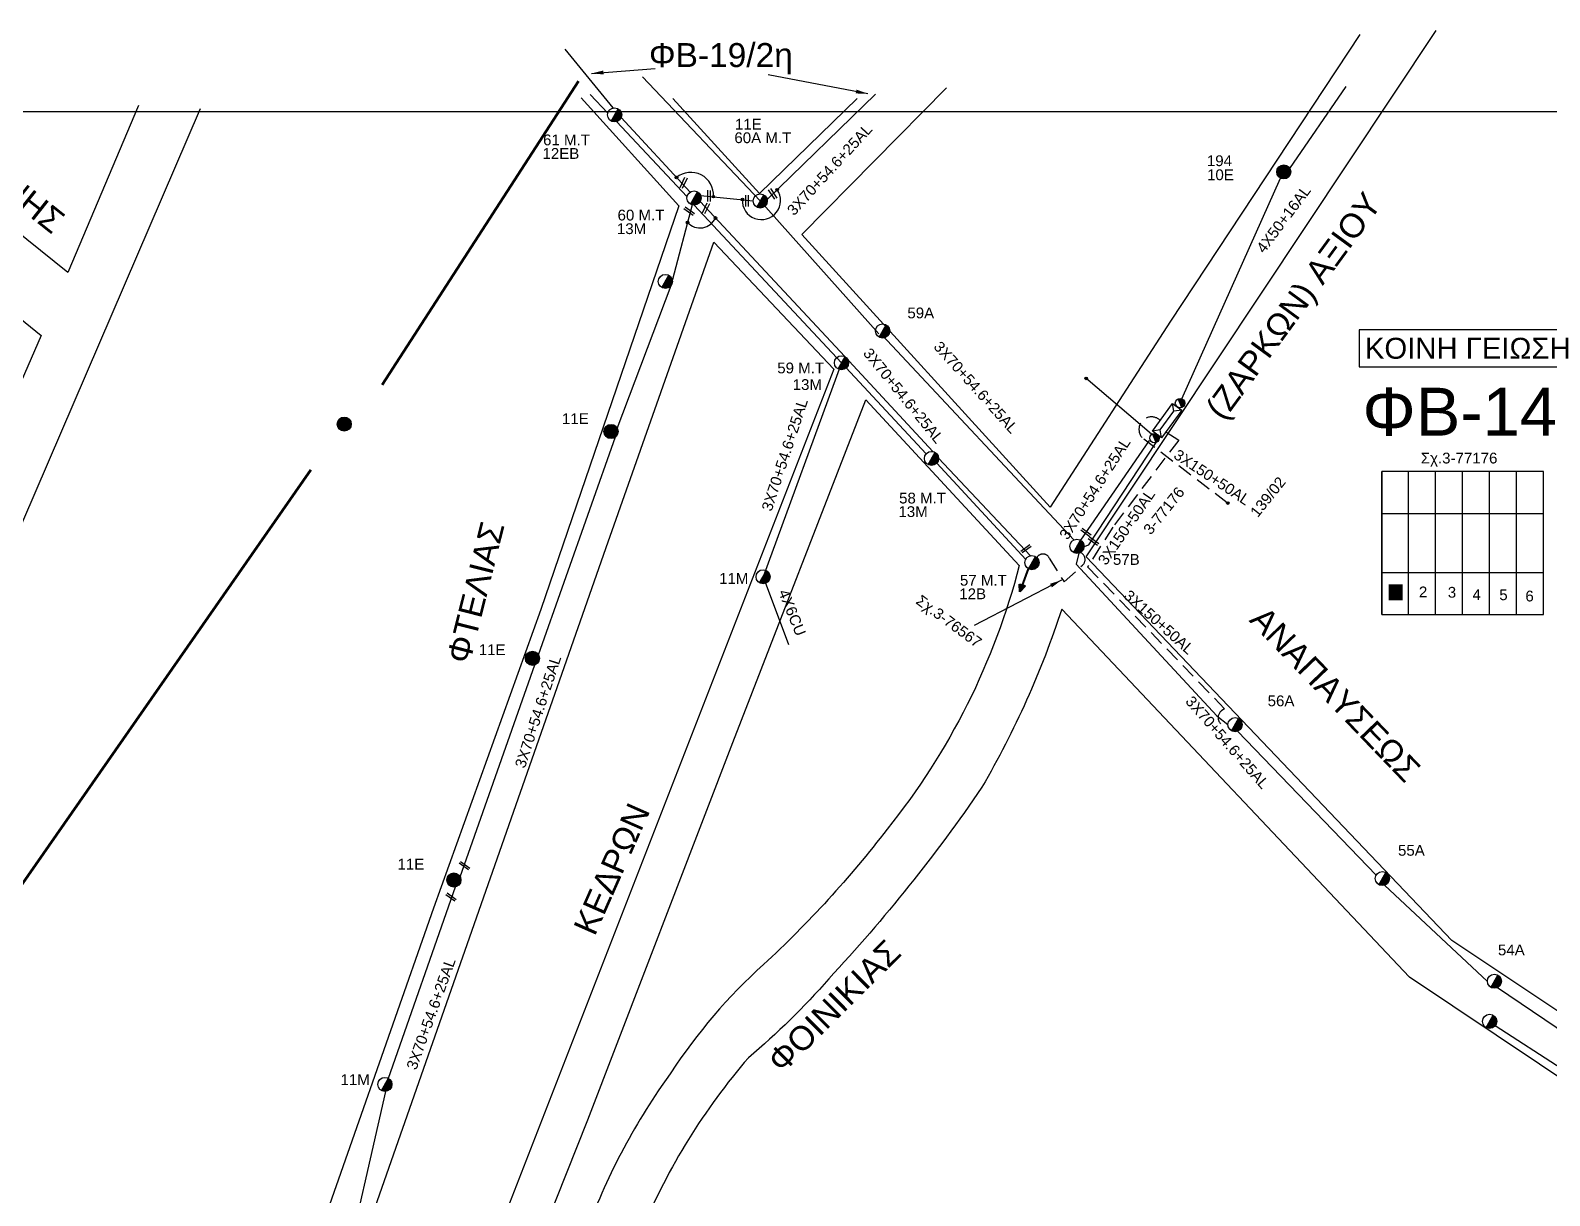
# Model space of a CAD drawing. Header units: millimetres. Extents: x 8994 to 10771, y 1891 to 2926.
# Drawn here: x 9452.9 to 9706.7, y 2731.5 to 2926.1 of the extents above; entities that cross this region are included whole.
import ezdxf
from ezdxf.enums import TextEntityAlignment as Align

# ---------------------------------------------------------------- set-up
doc = ezdxf.new("R2010")
doc.units = ezdxf.units.MM
doc.linetypes.add('DASHED', pattern=[19.05, 12.7, -6.35])
for name, color, linetype in [('Ασφαλειοκιβώτια Χ.Τ 6 αναχωρήσεων', 7, 'Continuous'), ('Γέφυρες Εναερίου Δικτύου', 7, 'Continuous'), ('Γυμνά εναέρια ΧΤ και ΦΟΠ (3Φ)   4x50+16AL', 7, 'Continuous'), ('Επίτονοι', 7, 'Continuous'), ('Επιγραφές - Σχήματα', 7, 'Continuous'), ('Καλώδια ΧΤ   3x150+50AL', 7, 'DASHED'), ('Καλώδια ΧΤ   3x150AL+50XLPE', 7, 'DASHED'), ('Καλώδια ΧΤ   4x6CU', 7, 'DASHED'), ('Μηχανική τομή', 7, 'Continuous'), ('Στύλος Ξύλινος', 7, 'Continuous'), ('Στύλος Ξύλινος @ 1', 7, 'Continuous'), ('Στύλος ΦΜ', 7, 'Continuous'), ('Στύλος ΦΜ @ 1', 7, 'Continuous'), ('Συνδέσεις', 7, 'Continuous'), ('Συνεστραμμένα ΧΤ   3x70+54.6+25AL', 7, 'SYN_LINE'), ('Υποσταθμός εναέριος 2 στύλων', 7, 'Continuous'), ('Υποσταθμός πόλεως', 7, 'Continuous'), ('Υπόβαθρο ΔΕΗ', 7, 'Continuous')]:
    doc.layers.add(name, color=color, linetype=linetype)
doc.styles.get("Standard").update_dxf_attribs({"font": 'arial.ttf'})
doc.linetypes.add('SYN_LINE', pattern='A,0.5,-0.0001,["/\\/\\/\\/",Standard,S=0.1,R=0,X=0,Y=-0.05],-0.25', length=0.7501)
doc.dimstyles.new('ISO-25', dxfattribs={"dimtxt": 2.5, "dimasz": 2.5, "dimexe": 1.25, "dimexo": 0.625, "dimtad": 1, "dimtxsty": 'Standard', "dimcen": 2.5, "dimadec": 0, "dimazin": 0, "dimtfac": 1, "dimtmove": 0, "dimatfit": 3, "dimfxl": 0, "dimarcsym": 0})

# ---------------------------------------------------------------- blocks, each defined once
blk = doc.blocks.new('ΥΠΑΡΧΩΝ ΤΣΙΜΕΝΤΕΝΙΟΣ ΣΤΥΛΟΣ')
at = {"layer": 'Στύλος ΦΜ'}
blk.add_hatch(color=7, dxfattribs=at).paths.add_polyline_path([(-1.29, -2.28, 0.574793), (2.62, 0, 0.268822), (1.3, 2.27)])
at = {"layer": 'Στύλος ΦΜ', "color": 7}
blk.add_line((-1.29, -2.28), (1.3, 2.27), dxfattribs=at)
blk.add_circle((0, 0), 2.62, dxfattribs=at)
at = {"layer": 'Στύλος ΦΜ', "flags": 4}
for tag, p in [('ΑΡΙΘΜΟΣ', (-4.68, 8.05)), ('ΤΥΠΟΣ', (-4.91, 3.03))]:
    blk.add_attdef(tag, p, '', height=4, dxfattribs=at)
blk = doc.blocks.new('ΥΠΑΡΧΩΝ ΞΥΛΙΝΟΣ ΣΤΥΛΟΣ')
at = {"layer": 'Στύλος Ξύλινος'}
h = blk.add_hatch(color=256, dxfattribs=at)
h.paths.add_polyline_path([(-2.62, 0, 0.270008), (-1.29, -2.28), (1.3, 2.27, 0.576266)])
h.paths.add_polyline_path([(-1.29, -2.28, 0.574793), (2.62, 0, 0.268822), (1.3, 2.27)])
blk.add_line((-1.29, -2.28), (1.3, 2.27), dxfattribs=at)
blk.add_circle((0, 0), 2.62, dxfattribs=at)
at = {"layer": 'Στύλος Ξύλινος', "flags": 4}
for tag, p in [('ΑΡΙΘΜΟΣ', (-4.91, 8.6)), ('ΤΥΠΟΣ', (-4.85, 3.39))]:
    blk.add_attdef(tag, p, '', height=4, dxfattribs=at)
blk = doc.blocks.new('ΥΠΟΣΤΑΘΜΟΣ ΕΝΑΕΡΙΟΣ ΕΠΙ 2 ΣΤΥΛΩΝ')
at = {"layer": 'Υποσταθμός εναέριος 2 στύλων', "linetype": 'Continuous'}
for points in [[(-11.97, -2.11, 0.574793), (-8.45, -0.07, 0.268822), (-9.64, 1.98)], [(9.68, -2.15, 0.574793), (13.19, -0.1, 0.268822), (12.01, 1.95)]]:
    blk.add_hatch(color=256, dxfattribs=at).paths.add_polyline_path(points)
for p, q in [((-11.97, -2.11), (-9.64, 1.98)), ((9.68, -2.15), (12.01, 1.95))]:
    blk.add_line(p, q, dxfattribs=at)
for centre in [(-10.81, -0.07), (10.84, -0.1)]:
    blk.add_circle(centre, 2.36, dxfattribs=at)
at = {"layer": 'Υποσταθμός πόλεως', "linetype": 'Continuous', "ltscale": 40}
blk.add_lwpolyline([(-8.57, 2.82), (8.57, 2.82), (8.57, -2.82), (-8.57, -2.82)], close=True, dxfattribs=at)
for points in [[(-5.75, 0), (-8.57, 2.82)], [(-8.57, -2.82), (-5.75, 0)], [(-5.75, 0), (5.75, 0)], [(5.75, 0), (8.57, 2.82)], [(8.57, -2.82), (5.75, 0)]]:
    blk.add_lwpolyline(points, dxfattribs=at)
at = {"layer": 'Υποσταθμός εναέριος 2 στύλων', "ltscale": 40, "flags": 1}
for tag, p in [('ΜΕΤΑΣΧΗΜΑΤΙΣΜΟΣ', (14.09, 2.51)), ('ΙΣΧΥΣ', (14.07, -0.28)), ('ΑΡΙΘΜΟΣ', (14.19, -3))]:
    blk.add_attdef(tag, p, '', height=1.8, dxfattribs=at)
blk = doc.blocks.new('ΕΠΙΤΟΝΟΣ')
at = {"layer": 'Επίτονοι', "lineweight": 40, "ltscale": 40}
blk.add_hatch(color=256, dxfattribs=at).paths.add_polyline_path([(-1.13, 6.47), (0, 9.1), (1.13, 6.47)])
for p, q in [((-1.13, 6.47), (0, 9.1)), ((1.13, 6.47), (-1.13, 6.47)), ((-1.13, 6.47), (0, 6.47)), ((0, 9.1), (1.13, 6.47)), ((0, 6.47), (0, 0))]:
    blk.add_line(p, q, dxfattribs=at)
blk = doc.blocks.new('ΑΣΦΑΛΕΙΟΚΙΒΩΤΙΟ ΥΠΟΣΤΑΘΜΟΥ 6 ΑΝΑΧΩΡΗΣΕΩΝ')
at = {"layer": 'Ασφαλειοκιβώτια Χ.Τ 6 αναχωρήσεων', "ltscale": 40}
for p, q in [((-23.91, 27), (23.91, 27)), ((-9.83, 27), (-9.83, -27)), ((9.83, 27), (9.83, -27)), ((-23.91, 18), (23.91, 18)), ((-23.91, 9), (23.91, 9)), ((-23.91, 0), (23.91, 0)), ((-23.91, -9), (23.91, -9)), ((-23.91, -18), (23.91, -18))]:
    blk.add_line(p, q, dxfattribs=at)
at = {"layer": 'Ασφαλειοκιβώτια Χ.Τ 6 αναχωρήσεων'}
blk.add_lwpolyline([(-23.91, -27), (23.91, -27), (23.91, 27), (-23.91, 27)], close=True, dxfattribs=at)
for s, p in [('1', (-18.27, 23.75)), ('2', (-18.13, 14.58)), ('3', (-18.25, 4.93)), ('4', (-19.02, -3.33)), ('5', (-19.08, -12.27)), ('6', (-19.5, -20.99))]:
    blk.add_text(s, height=3.6, rotation=270, dxfattribs=at).set_placement(p)
at = {"layer": 'Ασφαλειοκιβώτια Χ.Τ 6 αναχωρήσεων', "ltscale": 40}
for tag, height, p in [('ΟΝΟΜΑ', 5, (-0.27, 31.68)), ('ΚΕΙΜΕΝΟ 1', 2, (16.95, 22.41)), ('ΚΕΙΜΕΝΟ 2', 2, (16.95, 13.71)), ('ΚΕΙΜΕΝΟ 3', 2, (16.95, 4.31)), ('ΚΕΙΜΕΝΟ 4', 2, (16.95, -4.67)), ('ΚΕΙΜΕΝΟ 5', 2, (16.95, -13.51)), ('ΚΕΙΜΕΝΟ 6', 2, (16.95, -22.43)), ('ΣΧ', 2, (-0.21, -29.21))]:
    blk.add_attdef(tag, text='', height=height, dxfattribs=at).set_placement(p, align=Align.MIDDLE_CENTER)
blk = doc.blocks.new('ΜΗΧΑΝΙΚΗ ΤΟΜΗ')
at = {"layer": 'Μηχανική τομή', "ltscale": 40}
for p, q in [((-1.89, 0.78), (1.89, 0.78)), ((1.89, 0), (-1.89, 0))]:
    blk.add_line(p, q, dxfattribs=at)
blk = doc.blocks.new('_ΣΥΝΔΕΣΗ')
at = {"layer": 'Συνδέσεις', "linetype": 'SYN_LINE', "ltscale": 40}
blk.add_hatch(color=256, dxfattribs=at).paths.add_polyline_path([(0.5, -0.01, 1), (-0.5, -0.01, 1)])
at = {"layer": 'Συνδέσεις'}
blk.add_circle((0, -0.01), 0.5, dxfattribs=at)

msp = doc.modelspace()

# ---------------------------------------------------------------- hatches: boundary and pattern name
at = {"layer": 'Ασφαλειοκιβώτια Χ.Τ 6 αναχωρήσεων', "ltscale": 20}
for color in [85, 1, 30, 27, 151]:
    msp.add_hatch(color=color, dxfattribs=at).paths.add_polyline_path([(9679.79, 2830.89), (9682.09, 2830.89), (9682.09, 2833.61), (9679.79, 2833.61)])

# ---------------------------------------------------------------- linework, layer by layer
at = {"color": 133, "lineweight": 60, "ltscale": 0.2}
for points in [[(9544.45, 2917.64), (9511.66, 2866.91)], [(9499.75, 2852.71), (9445.18, 2774.49)]]:
    msp.add_lwpolyline(points, dxfattribs=at)
at = {"layer": 'Γέφυρες Εναερίου Δικτύου', "ltscale": 0.1}
for centre, radius, start, end in [((9563.22, 2898.61), 3.78, 355.8324, 129.3976), ((9575.01, 2897.69), 3.19, 177.2512, 34.427), ((9564.76, 2895.94), 2.83, 222.9278, 335.5337)]:
    msp.add_arc(centre, radius, start, end, dxfattribs=at)
at = {"layer": 'Γυμνά εναέρια ΧΤ και ΦΟΠ (3Φ)   4x50+16AL', "color": 85, "ltscale": 20}
for points in [[(9663.28, 2903.06), (9672.69, 2916.71)], [(9645.2, 2864.59), (9661.68, 2901.44)]]:
    msp.add_lwpolyline(points, dxfattribs=at)
at = {"layer": 'Επιγραφές - Σχήματα'}
msp.add_lwpolyline([(9027.85, 2912.57), (10531.63, 2912.57), (10531.63, 1912.6), (9027.85, 1912.6)], close=True, dxfattribs=at)
at = {"layer": 'Επιγραφές - Σχήματα', "color": 190}
msp.add_lwpolyline([(9674.85, 2869.93), (9710.36, 2869.93), (9710.36, 2876.1), (9674.85, 2876.1)], close=True, dxfattribs=at)
at = {"layer": 'Καλώδια ΧΤ   3x150+50AL', "color": 151, "ltscale": 0.2}
msp.add_lwpolyline([(9652.81, 2847.19), (9638.89, 2857.81, -1.064574), (9641.62, 2860.96, -1137.009398)], format="xyb", dxfattribs=at)
at = {"layer": 'Καλώδια ΧΤ   3x150+50AL', "color": 27, "ltscale": 0.2}
msp.add_lwpolyline([(9642.55, 2859.04), (9644.7, 2857.69), (9633.7, 2843.16), (9629.5, 2836.5), (9652.36, 2812.81), (9651.92, 2812.52, 0.808849), (9652.95, 2809.92, 1.254697)], format="xyb", dxfattribs=at)
at = {"layer": 'Καλώδια ΧΤ   3x150AL+50XLPE', "color": 7, "linetype": 'DASHED', "ltscale": 0.2}
msp.add_lwpolyline([(9623.07, 2837.98), (9625.56, 2833.99), (9628.66, 2836.8)], dxfattribs=at)
for centre, radius, start, end in [((9622.03, 2837.5), 1.15, 24.6988, 158.7718), ((9627.82, 2837.73), 1.25, 312.2102, 96.8115)]:
    msp.add_arc(centre, radius, start, end, dxfattribs=at)
at = {"layer": 'Καλώδια ΧΤ   4x6CU', "color": 1, "linetype": 'SYN_LINE', "ltscale": 10}
msp.add_line((9575.29, 2834.84), (9579.55, 2823.54), dxfattribs=at)
at = {"layer": 'Συνεστραμμένα ΧΤ   3x70+54.6+25AL', "color": 7, "linetype": 'SYN_LINE', "ltscale": 20}
for p, q in [((9574.81, 2897.61), (9555.15, 2918.35)), ((9594.6, 2875.43), (9574.81, 2897.61))]:
    msp.add_line(p, q, dxfattribs=at)
at = {"layer": 'Συνεστραμμένα ΧΤ   3x70+54.6+25AL', "color": 1, "ltscale": 20}
for p, q in [((9559.94, 2883.52), (9563.76, 2898.1)), ((9588.39, 2870.59), (9575.29, 2834.83))]:
    msp.add_line(p, q, dxfattribs=at)
at = {"layer": 'Συνεστραμμένα ΧΤ   3x70+54.6+25AL', "color": 85, "ltscale": 20}
for points in [[(9550.25, 2913.14), (9542.22, 2922.95)], [(9575.96, 2897.85), (9594.05, 2915.46)], [(9563.09, 2899.07), (9551.58, 2911.53)]]:
    msp.add_lwpolyline(points, dxfattribs=at)
at = {"layer": 'Συνεστραμμένα ΧΤ   3x70+54.6+25AL', "ltscale": 20}
for points in [[(9549.36, 2912.3), (9546.41, 2915.41)], [(9628.04, 2838.81), (9627.6, 2836.95), (9651.07, 2811.64), (9652.93, 2810.15)], [(9654.55, 2809.06), (9677.68, 2785.02)], [(9679.07, 2783.33), (9696.26, 2767.24)], [(9697.92, 2766.23), (9721.5, 2750.31)]]:
    msp.add_lwpolyline(points, dxfattribs=at)
at = {"layer": 'Συνεστραμμένα ΧΤ   3x70+54.6+25AL', "linetype": 'Continuous', "ltscale": 20}
for points in [[(9550.82, 2910.86), (9562.6, 2898.31)], [(9588.39, 2870.58), (9563.81, 2896.92)], [(9602.51, 2855.36), (9588.39, 2870.58)], [(9619.15, 2837.74), (9604.29, 2853.81)]]:
    msp.add_lwpolyline(points, dxfattribs=at)
at = {"layer": 'Συνεστραμμένα ΧΤ   3x70+54.6+25AL', "color": 85, "ltscale": 10}
msp.add_lwpolyline([(9564.85, 2898.55), (9573.63, 2897.66)], dxfattribs=at)
at = {"layer": 'Συνεστραμμένα ΧΤ   3x70+54.6+25AL', "color": 1, "ltscale": 20}
for points in [[(9564.78, 2897.5), (9588.97, 2871.61)], [(9550.95, 2859.63), (9559.94, 2883.52)], [(9588.97, 2871.61), (9603.62, 2855.77)], [(9537.81, 2821.79), (9550.66, 2858.22)], [(9628.89, 2839.92), (9629.69, 2840.18), (9640.94, 2857.27)], [(9604.6, 2854.68), (9619.93, 2838.35)], [(9524.71, 2784.72), (9537.2, 2820.14)], [(9512.71, 2751.09), (9523.92, 2783.05)], [(9504.9, 2716.39), (9512.31, 2748.91)]]:
    msp.add_lwpolyline(points, dxfattribs=at)
at = {"layer": 'Συνεστραμμένα ΧΤ   3x70+54.6+25AL', "color": 7, "linetype": 'SYN_LINE', "ltscale": 20}
msp.add_lwpolyline([(9627.19, 2840.99), (9595.16, 2875.22)], dxfattribs=at)
at = {"layer": 'Συνεστραμμένα ΧΤ   3x70+54.6+25AL', "color": 30, "ltscale": 15}
msp.add_lwpolyline([(9640.18, 2858.64), (9629.17, 2868.04)], dxfattribs=at)
at = {"layer": 'Συνεστραμμένα ΧΤ   3x70+54.6+25AL', "color": 30, "ltscale": 20}
msp.add_lwpolyline([(9639.75, 2857.6), (9628.3, 2840.96)], dxfattribs=at)
at = {"layer": 'Συνεστραμμένα ΧΤ   3x70+54.6+25AL', "color": 27, "ltscale": 20}
msp.add_lwpolyline([(9697.58, 2759.89), (9719.93, 2745.42)], dxfattribs=at)
at = {"layer": 'Υπόβαθρο ΔΕΗ'}
for points in [[(9847.47, 2913.72), (9751.44, 2733.37), (9690.33, 2774.11), (9629.26, 2838.18), (9687.69, 2926.1)], [(9674.98, 2925.39), (9643.36, 2877.53), (9623.25, 2846.49), (9581.78, 2891.99), (9605.95, 2916.5)], [(9471, 2913.56), (9459.18, 2885.67), (9431.48, 2907.92), (9437.47, 2914.43)], [(9449.62, 2839.28), (9481.33, 2913.04)], [(9591.01, 2914.74), (9574.69, 2898.87), (9560.2, 2914.74)]]:
    msp.add_lwpolyline(points, dxfattribs=at)
for points in [[(9544.89, 2914.82), (9561.21, 2896.78), (9538.2, 2829.36), (9520.23, 2779.51), (9498.69, 2718.03), (9481.67, 2669.22), (9512.57, 2656.73), (9530.38, 2704.81), (9546.01, 2744.15), (9570.23, 2807.16), (9592.46, 2864.39), (9618.07, 2836.72, -0.106781), (9596.02, 2792.72, -0.043262), (9575.36, 2770.09, 0.064164), (9559.9, 2752.02, 0.06773), (9545.93, 2725.9, 0.110558), (9540.8, 2704.63, 0.047889), (9542.62, 2692.46, -0.126006), (9538.37, 2668.96, -0.02637), (9523.35, 2641.24), (9506.16, 2608.46), (9447.63, 2652.44)], [(9662.05, 2624.7), (9699.27, 2660.67), (9721.62, 2706.76), (9734.07, 2733.95), (9683.25, 2767.97), (9625.17, 2829.46, -0.052731), (9611.85, 2799.7, -0.037591), (9586.26, 2767.7, -0.036663), (9572.85, 2754.52, 0.079037), (9555.06, 2725.79, 0.150645), (9551.82, 2693.41), (9607.8, 2662.02, -0.051957), (9662.05, 2624.7, 0.436179)]]:
    msp.add_lwpolyline(points, format="xyb", dxfattribs=at)
for points in [[(9424.45, 2899.68), (9454.74, 2875.17), (9441.55, 2844.9), (9403.97, 2875.34)], [(9567.07, 2890.71), (9587.11, 2869.5), (9524.75, 2709.18), (9508.4, 2666.32), (9490.88, 2673.44), (9549.4, 2840.66)]]:
    msp.add_lwpolyline(points, close=True, dxfattribs=at)

# ---------------------------------------------------------------- block references
at = {"layer": 'Ασφαλειοκιβώτια Χ.Τ 6 αναχωρήσεων', "xscale": 0.5, "yscale": 0.5, "zscale": 0.5, "rotation": 90}
msp.add_blockref('ΑΣΦΑΛΕΙΟΚΙΒΩΤΙΟ ΥΠΟΣΤΑΘΜΟΥ 6 ΑΝΑΧΩΡΗΣΕΩΝ', (9692.11, 2840.48), dxfattribs=at)
at = {"layer": 'Επίτονοι', "xscale": 0.4499999999999472, "yscale": 0.4499999999999472, "zscale": 0.4499999999999472, "rotation": 159.6866871602551}
msp.add_blockref('ΕΠΙΤΟΝΟΣ', (9619.62, 2836.18), dxfattribs=at)
at = {"layer": 'Μηχανική τομή'}
for p, xscale, yscale, zscale, rotation in [((9562.2, 2900.55), 0.5000000000000686, 0.5000000000000686, 0.5000000000000686, 64.79510568417017), ((9566.45, 2898.44), 0.5000000000000289, 0.5000000000000289, 0.5000000000000289, 89.01915464698592), ((9572.8, 2897.61), 0.5000000000000289, 0.5000000000000289, 0.5000000000000289, 89.01915464698592), ((9577.06, 2898.89), 0.5000000000000873, 0.5000000000000873, 0.5000000000000873, 123.6070797166458), ((9562.84, 2895.75), 0.5000000000000048, 0.5000000000000048, 0.5000000000000048, 324.1739248048186), ((9565.92, 2896.3), 0.5000000000000686, 0.5000000000000686, 0.5000000000000686, 64.79510568417017), ((9629.1, 2842.07), 0.5000000000000048, 0.5000000000000048, 0.5000000000000048, 324.1739248048186), ((9619.32, 2839.38), 0.5000000000000028, 0.5000000000000028, 0.5000000000000028, 35.39305399265657), ((9630.37, 2840.64), 0.5000000000000048, 0.5000000000000048, 0.5000000000000048, 324.1739248048186), ((9525.32, 2786.44), 0.5000000000000048, 0.5000000000000048, 0.5000000000000048, 324.1739248048186), ((9523.05, 2781.2), 0.5000000000000048, 0.5000000000000048, 0.5000000000000048, 324.1739248048186)]:
    msp.add_blockref('ΜΗΧΑΝΙΚΗ ΤΟΜΗ', p, dxfattribs=dict(at, xscale=xscale, yscale=yscale, zscale=zscale, rotation=rotation))
at = {"layer": 'Στύλος Ξύλινος @ 1', "ltscale": 40}
ref = msp.add_blockref('ΥΠΑΡΧΩΝ ΞΥΛΙΝΟΣ ΣΤΥΛΟΣ', (9662.26, 2902.47), dxfattribs=dict(at, xscale=0.4499999999998181, yscale=0.4499999999998181, zscale=0.4499999999998181))
ref.add_attrib('ΤΥΠΟΣ', '10E', (9649.44, 2901.08), dxfattribs={"layer": 'Στύλος Ξύλινος', "height": 1.8, "flags": 4})
ref.add_attrib('ΑΡΙΘΜΟΣ', '194', (9649.41, 2903.43), dxfattribs={"layer": 'Στύλος Ξύλινος', "height": 1.8, "flags": 4})
ref = msp.add_blockref('ΥΠΑΡΧΩΝ ΞΥΛΙΝΟΣ ΣΤΥΛΟΣ', (9549.9, 2859.11), dxfattribs=dict(at, xscale=0.4499999999998181, yscale=0.4499999999998181, zscale=0.4499999999998181))
ref.add_attrib('ΤΥΠΟΣ', '11E', (9541.71, 2860.36), dxfattribs={"layer": 'Στύλος Ξύλινος', "height": 1.8, "flags": 4})
at = {"layer": 'Στύλος Ξύλινος @ 1', "color": 133, "lineweight": 60, "ltscale": 40, "xscale": 0.4499999999998181, "yscale": 0.4499999999998181, "zscale": 0.4499999999998181}
msp.add_blockref('ΥΠΑΡΧΩΝ ΞΥΛΙΝΟΣ ΣΤΥΛΟΣ', (9505.34, 2860.34), dxfattribs=at)
at = {"layer": 'Στύλος Ξύλινος @ 1', "ltscale": 40}
ref = msp.add_blockref('ΥΠΑΡΧΩΝ ΞΥΛΙΝΟΣ ΣΤΥΛΟΣ', (9536.77, 2821.23), dxfattribs=dict(at, xscale=0.4499999999998181, yscale=0.4499999999998181, zscale=0.4499999999998181))
ref.add_attrib('ΤΥΠΟΣ', '11E', (9527.81, 2821.76), dxfattribs={"layer": 'Στύλος Ξύλινος', "height": 1.8, "flags": 4})
ref = msp.add_blockref('ΥΠΑΡΧΩΝ ΞΥΛΙΝΟΣ ΣΤΥΛΟΣ', (9523.65, 2784.2), dxfattribs=dict(at, xscale=0.4499999999998181, yscale=0.4499999999998181, zscale=0.4499999999998181))
ref.add_attrib('ΤΥΠΟΣ', '11E', (9514.23, 2785.96), dxfattribs={"layer": 'Στύλος Ξύλινος', "height": 1.8, "flags": 4})
at = {"layer": 'Στύλος ΦΜ @ 1', "ltscale": 40}
ref = msp.add_blockref('ΥΠΑΡΧΩΝ ΤΣΙΜΕΝΤΕΝΙΟΣ ΣΤΥΛΟΣ', (9550.5, 2911.99), dxfattribs=dict(at, xscale=0.4499999999998181, yscale=0.4499999999998181, zscale=0.4499999999998181))
ref.add_attrib('ΤΥΠΟΣ', '12EB', (9538.45, 2904.64), dxfattribs={"layer": 'Στύλος ΦΜ', "height": 1.8, "flags": 4})
ref.add_attrib('ΑΡΙΘΜΟΣ', '61 M.T', (9538.55, 2906.91), dxfattribs={"layer": 'Στύλος ΦΜ', "height": 1.8, "flags": 4})
ref = msp.add_blockref('ΥΠΑΡΧΩΝ ΤΣΙΜΕΝΤΕΝΙΟΣ ΣΤΥΛΟΣ', (9574.81, 2897.61), dxfattribs=dict(at, xscale=0.4499999999998181, yscale=0.4499999999998181, zscale=0.4499999999998181))
ref.add_attrib('ΤΥΠΟΣ', '60A M.T', (9570.5, 2907.27), dxfattribs={"layer": 'Στύλος ΦΜ', "height": 1.8, "flags": 4})
ref.add_attrib('ΑΡΙΘΜΟΣ', '11E', (9570.6, 2909.53), dxfattribs={"layer": 'Στύλος ΦΜ', "height": 1.8, "flags": 4})
ref = msp.add_blockref('ΥΠΑΡΧΩΝ ΤΣΙΜΕΝΤΕΝΙΟΣ ΣΤΥΛΟΣ', (9563.76, 2898.1), dxfattribs=dict(at, xscale=0.4499999999998181, yscale=0.4499999999998181, zscale=0.4499999999998181))
ref.add_attrib('ΤΥΠΟΣ', '13M', (9550.88, 2892.08), dxfattribs={"layer": 'Στύλος ΦΜ', "height": 1.8, "flags": 4})
ref.add_attrib('ΑΡΙΘΜΟΣ', '60 M.T', (9550.99, 2894.35), dxfattribs={"layer": 'Στύλος ΦΜ', "height": 1.8, "flags": 4})
at = {"layer": 'Στύλος ΦΜ @ 1', "ltscale": 40, "xscale": 0.4499999999998181, "yscale": 0.4499999999998181, "zscale": 0.4499999999998181}
for p in [(9558.97, 2884.17), (9696.63, 2760.6)]:
    msp.add_blockref('ΥΠΑΡΧΩΝ ΤΣΙΜΕΝΤΕΝΙΟΣ ΣΤΥΛΟΣ', p, dxfattribs=at)
at = {"layer": 'Στύλος ΦΜ @ 1', "ltscale": 40}
ref = msp.add_blockref('ΥΠΑΡΧΩΝ ΤΣΙΜΕΝΤΕΝΙΟΣ ΣΤΥΛΟΣ', (9595.26, 2875.9), dxfattribs=dict(at, xscale=0.4499999999998181, yscale=0.4499999999998181, zscale=0.4499999999998181))
ref.add_attrib('ΤΥΠΟΣ', '59A', (9599.39, 2878.01), dxfattribs={"layer": 'Στύλος ΦΜ', "height": 1.8, "flags": 4})
ref = msp.add_blockref('ΥΠΑΡΧΩΝ ΤΣΙΜΕΝΤΕΝΙΟΣ ΣΤΥΛΟΣ', (9588.39, 2870.59), dxfattribs=dict(at, xscale=0.4499999999998181, yscale=0.4499999999998181, zscale=0.4499999999998181))
ref.add_attrib('ΤΥΠΟΣ', '13M', (9580.24, 2866.05), dxfattribs={"layer": 'Στύλος ΦΜ', "height": 1.8, "flags": 4})
ref.add_attrib('ΑΡΙΘΜΟΣ', '59 M.T', (9577.66, 2868.82), dxfattribs={"layer": 'Στύλος ΦΜ', "height": 1.8, "flags": 4})
ref = msp.add_blockref('ΥΠΑΡΧΩΝ ΤΣΙΜΕΝΤΕΝΙΟΣ ΣΤΥΛΟΣ', (9603.42, 2854.61), dxfattribs=dict(at, xscale=0.4499999999998181, yscale=0.4499999999998181, zscale=0.4499999999998181))
ref.add_attrib('ΤΥΠΟΣ', '13M', (9597.9, 2844.83), dxfattribs={"layer": 'Στύλος ΦΜ', "height": 1.8, "flags": 4})
ref.add_attrib('ΑΡΙΘΜΟΣ', '58 M.T', (9598.01, 2847.09), dxfattribs={"layer": 'Στύλος ΦΜ', "height": 1.8, "flags": 4})
ref = msp.add_blockref('ΥΠΑΡΧΩΝ ΤΣΙΜΕΝΤΕΝΙΟΣ ΣΤΥΛΟΣ', (9627.71, 2839.94), dxfattribs=dict(at, xscale=0.4499999999998181, yscale=0.4499999999998181, zscale=0.4499999999998181))
ref.add_attrib('ΤΥΠΟΣ', '57Β', (9633.72, 2836.84), dxfattribs={"layer": 'Στύλος ΦΜ', "height": 1.8, "flags": 4})
ref = msp.add_blockref('ΥΠΑΡΧΩΝ ΤΣΙΜΕΝΤΕΝΙΟΣ ΣΤΥΛΟΣ', (9620.2, 2837.21), dxfattribs=dict(at, xscale=0.4499999999998181, yscale=0.4499999999998181, zscale=0.4499999999998181))
ref.add_attrib('ΤΥΠΟΣ', '12B', (9608.06, 2831.1), dxfattribs={"layer": 'Στύλος ΦΜ', "height": 1.8, "flags": 4})
ref.add_attrib('ΑΡΙΘΜΟΣ', '57 M.T', (9608.17, 2833.37), dxfattribs={"layer": 'Στύλος ΦΜ', "height": 1.8, "flags": 4})
ref = msp.add_blockref('ΥΠΑΡΧΩΝ ΤΣΙΜΕΝΤΕΝΙΟΣ ΣΤΥΛΟΣ', (9575.29, 2834.84), dxfattribs=dict(at, xscale=0.4499999999998181, yscale=0.4499999999998181, zscale=0.4499999999998181))
ref.add_attrib('ΤΥΠΟΣ', '11M', (9567.94, 2833.66), dxfattribs={"layer": 'Στύλος ΦΜ', "height": 1.8, "flags": 4})
ref = msp.add_blockref('ΥΠΑΡΧΩΝ ΤΣΙΜΕΝΤΕΝΙΟΣ ΣΤΥΛΟΣ', (9654.11, 2810.15), dxfattribs=dict(at, xscale=0.4499999999998181, yscale=0.4499999999998181, zscale=0.4499999999998181))
ref.add_attrib('ΤΥΠΟΣ', '56A', (9659.56, 2813.23), dxfattribs={"layer": 'Στύλος ΦΜ', "height": 1.8, "flags": 4})
ref = msp.add_blockref('ΥΠΑΡΧΩΝ ΤΣΙΜΕΝΤΕΝΙΟΣ ΣΤΥΛΟΣ', (9678.72, 2784.45), dxfattribs=dict(at, xscale=0.4499999999998181, yscale=0.4499999999998181, zscale=0.4499999999998181))
ref.add_attrib('ΤΥΠΟΣ', '55A', (9681.33, 2788.26), dxfattribs={"layer": 'Στύλος ΦΜ', "height": 1.8, "flags": 4})
ref = msp.add_blockref('ΥΠΑΡΧΩΝ ΤΣΙΜΕΝΤΕΝΙΟΣ ΣΤΥΛΟΣ', (9697.43, 2767.3), dxfattribs=dict(at, xscale=0.4499999999998181, yscale=0.4499999999998181, zscale=0.4499999999998181))
ref.add_attrib('ΤΥΠΟΣ', '54A', (9698.02, 2771.63), dxfattribs={"layer": 'Στύλος ΦΜ', "height": 1.8, "flags": 4})
ref = msp.add_blockref('ΥΠΑΡΧΩΝ ΤΣΙΜΕΝΤΕΝΙΟΣ ΣΤΥΛΟΣ', (9512.13, 2750.07), dxfattribs=dict(at, xscale=0.4499999999998181, yscale=0.4499999999998181, zscale=0.4499999999998181))
ref.add_attrib('ΤΥΠΟΣ', '11M', (9504.72, 2749.96), dxfattribs={"layer": 'Στύλος ΦΜ', "height": 1.8, "flags": 4})
at = {"layer": 'Συνδέσεις', "xscale": 0.4499999999998181, "yscale": 0.4499999999998181, "zscale": 0.4499999999998181}
for p in [(9560.82, 2901.54), (9566.99, 2898.34), (9571.83, 2897.85), (9577.64, 2899.5), (9567.33, 2894.77), (9562.69, 2894.02), (9629.25, 2867.99), (9652.92, 2847.17)]:
    msp.add_blockref('_ΣΥΝΔΕΣΗ', p, dxfattribs=at)
at = {"layer": 'Υποσταθμός εναέριος 2 στύλων', "xscale": 0.3346261923140578, "yscale": 0.3346261923140578, "zscale": 0.3346261923140578, "rotation": 53.86027833990958}
msp.add_blockref('ΥΠΟΣΤΑΘΜΟΣ ΕΝΑΕΡΙΟΣ ΕΠΙ 2 ΣΤΥΛΩΝ', (9642.76, 2860.94), dxfattribs=at)

# ---------------------------------------------------------------- texts
at = {"layer": 'Γυμνά εναέρια ΧΤ και ΦΟΠ (3Φ)   4x50+16AL', "ltscale": 20}
msp.add_text('4X50+16AL', height=1.8, rotation=53.2268, dxfattribs=at).set_placement((9662.21, 2894.58), align=Align.MIDDLE)
at = {"layer": 'Επιγραφές - Σχήματα', "ltscale": 20, "attachment_point": 1}
for s, insert, char_height, width in [('ΦΒ-19/2η', (9556.23, 2923.98), 4, 33.3738), ('ΦΒ-148', (9675.38, 2866.42), 8, 48.6535), ('Σχ.3-77176', (9685.13, 2855.57), 1.8, 21.9855)]:
    msp.add_mtext(s, dxfattribs=dict(at, insert=insert, char_height=char_height, width=width))
for s, insert, char_height, width, rotation in [('ΔΑΦΝΗΣ', (9440.68, 2909.65), 4, 33.3738, 321.5836), ('(ΖΑΡΚΩΝ) ΑΞΙΟΥ', (9648.94, 2863.1), 4, 51.0473, 53.7902), ('3-77176', (9638.64, 2842.85), 1.8, 21.9855, 51.3357), ('139/02', (9656.49, 2845.75), 1.8, 21.9855, 51.3357), ('ΦΤΕΛΙΑΣ', (9522.37, 2821.08), 4, 33.3738, 75.8476), ('Σχ.3-76567', (9601.72, 2831.95), 1.8, 26.3982, 323.5736), ('ΑΝΑΠΑΥΣΕΩΣ', (9659.23, 2830.26), 4, 33.3738, 313.8381), ('ΚΕΔΡΩΝ', (9543.51, 2776.29), 4, 33.3738, 66.1603), ('ΦΟΙΝΙΚΙΑΣ', (9575.65, 2754.57), 4, 33.3738, 44.866)]:
    msp.add_mtext(s, dxfattribs=dict(at, insert=insert, char_height=char_height, width=width, rotation=rotation))
at = {"layer": 'Επιγραφές - Σχήματα', "color": 190, "insert": (9675.8, 2874.76), "char_height": 3.5, "width": 35.1311, "attachment_point": 1}
msp.add_mtext('KOINH ΓΕΙΩΣΗ', dxfattribs=at)
at = {"layer": 'Καλώδια ΧΤ   3x150+50AL', "ltscale": 0.2}
for rotation, p in [(326.4313, (9650.28, 2851.48)), (55.4202, (9635.97, 2843.15)), (318.2066, (9641.42, 2827.27))]:
    msp.add_text('3X150+50AL', height=1.8, rotation=rotation, dxfattribs=at).set_placement(p, align=Align.MIDDLE)
at = {"layer": 'Συνεστραμμένα ΧΤ   3x70+54.6+25AL', "ltscale": 20}
for s, rotation, p in [('3X70+54.6+25AL', 47.537, (9586.4, 2902.86)), ('3X70+54.6+25AL', 309.052, (9598.75, 2865.1)), ('3X70+54.6+25AL', 311.8856, (9610.85, 2866.49)), ('3X70+54.6+25AL', 71.806, (9578.9, 2855.23)), ('3X70+54.6+25AL', 57.2338, (9630.7, 2849.6)), ('4X6CU', 291.9569, (9580.16, 2828.87)), ('3X70+54.6+25AL', 71.806, (9537.7, 2812.33)), ('3X70+54.6+25AL', 311.2837, (9652.84, 2807.2)), ('3X70+54.6+25AL', 70.2234, (9519.83, 2761.88))]:
    msp.add_text(s, height=1.8, rotation=rotation, dxfattribs=at).set_placement(p, align=Align.MIDDLE)

# ---------------------------------------------------------------- leaders
at = {"layer": 'Επιγραφές - Σχήματα', "ltscale": 40}
for points in [[(9546.64, 2918.91), (9557.29, 2919.76)], [(9592.79, 2915.52), (9576.16, 2918.66)], [(9625.15, 2834.3), (9610.56, 2826.72)]]:
    msp.add_leader(points, dimstyle='ISO-25', override={"dimasz": 2, "dimtad": 0}, dxfattribs=at)

doc.saveas('drawing.dxf')
